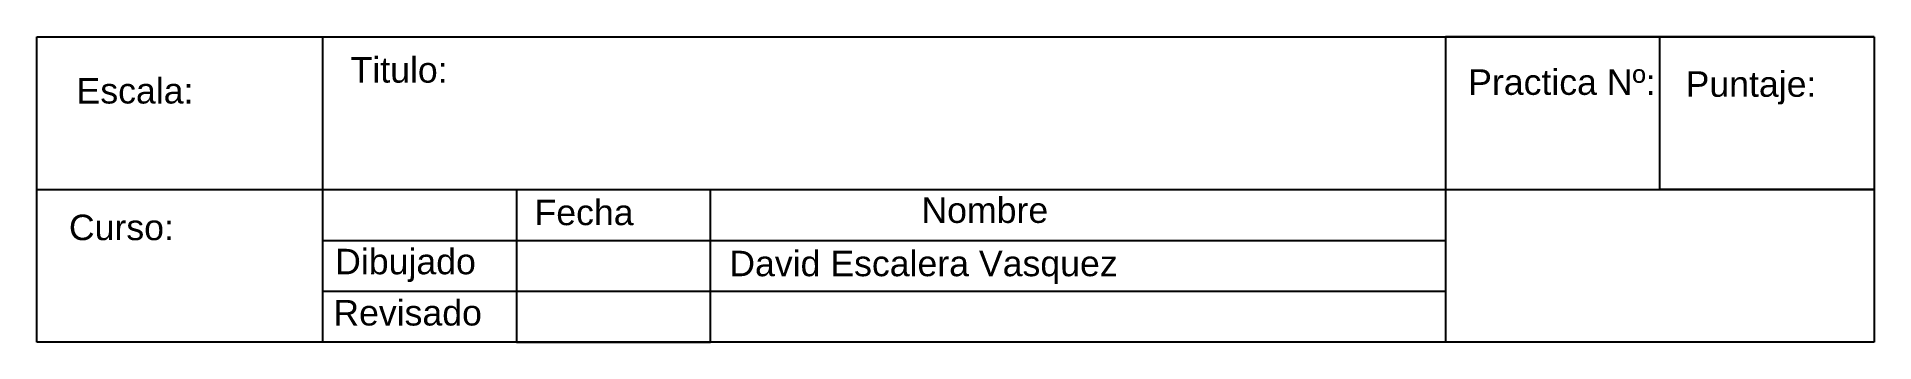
# Model space of a CAD drawing. Header units: millimetres. Extents: x 20 to 200, y 20 to 50.
import ezdxf

# ---------------------------------------------------------------- set-up
doc = ezdxf.new("R2010")
doc.units = ezdxf.units.MM
doc.layers.add('Capa1', color=5, linetype='Continuous')
doc.layers.add('Capa2', color=2, linetype='Continuous')
doc.styles.get("Standard").update_dxf_attribs({"font": 'arial.ttf', "height": 3.5})

msp = doc.modelspace()

# ---------------------------------------------------------------- linework, layer by layer
at = {"layer": 'Capa1'}
for p, q in [((20, 20), (20, 50)), ((20, 50), (200, 50)), ((20, 50), (48, 50)), ((48, 50), (48, 20)), ((200, 50), (158, 50)), ((158, 50), (158, 20)), ((179, 35), (179, 50)), ((200, 50), (200, 20)), ((20, 35), (200, 35)), ((48, 35), (67, 35)), ((48, 35), (48, 30)), ((67, 35), (67, 20)), ((86, 20), (86, 35)), ((200, 35), (179, 35)), ((48, 30), (158, 30)), ((158, 30), (158, 25)), ((158, 25), (48, 25)), ((200, 20), (20, 20)), ((67, 20), (86, 20)), ((67, 20), (86, 20)), ((67, 20), (86, 20)), ((67, 20), (86, 20))]:
    msp.add_line(p, q, dxfattribs=at)

# ---------------------------------------------------------------- texts
at = {"layer": 'Capa1', "char_height": 2.5, "attachment_point": 1}
for s, width, insert in [('{\\C2;Titulo:}', 19.3876, (50.74, 47.99)), ('{\\C2;Practica Nº:}', 18.7836, (160.22, 46.79)), ('{\\C2;Escala:}', 19.9469, (23.9, 45.94)), ('{\\C2;Puntaje:}', 18.477, (181.52, 46.6)), ('{\\C2;Nombre}', 27.0456, (106.66, 34.22)), ('{\\C2;Curso:}', 20.1334, (23.15, 32.53)), ('{\\C40;\\c3266552;Fecha}', 15.072, (68.76, 34)), ('{\\C2;Dibujado}', 16.6795, (49.23, 29.18)), ('{\\C2;Revisado}', 15.5614, (49.05, 24.15))]:
    msp.add_mtext_dynamic_manual_height_columns(s, width=width, gutter_width=17.5, heights=[0], dxfattribs=dict(at, insert=insert))
at = {"layer": 'Capa2', "insert": (87.84, 28.99), "char_height": 2.5, "attachment_point": 1}
msp.add_mtext_dynamic_manual_height_columns('David Escalera Vasquez', width=61.226, gutter_width=17.5, heights=[0], dxfattribs=at)

doc.saveas('drawing.dxf')
